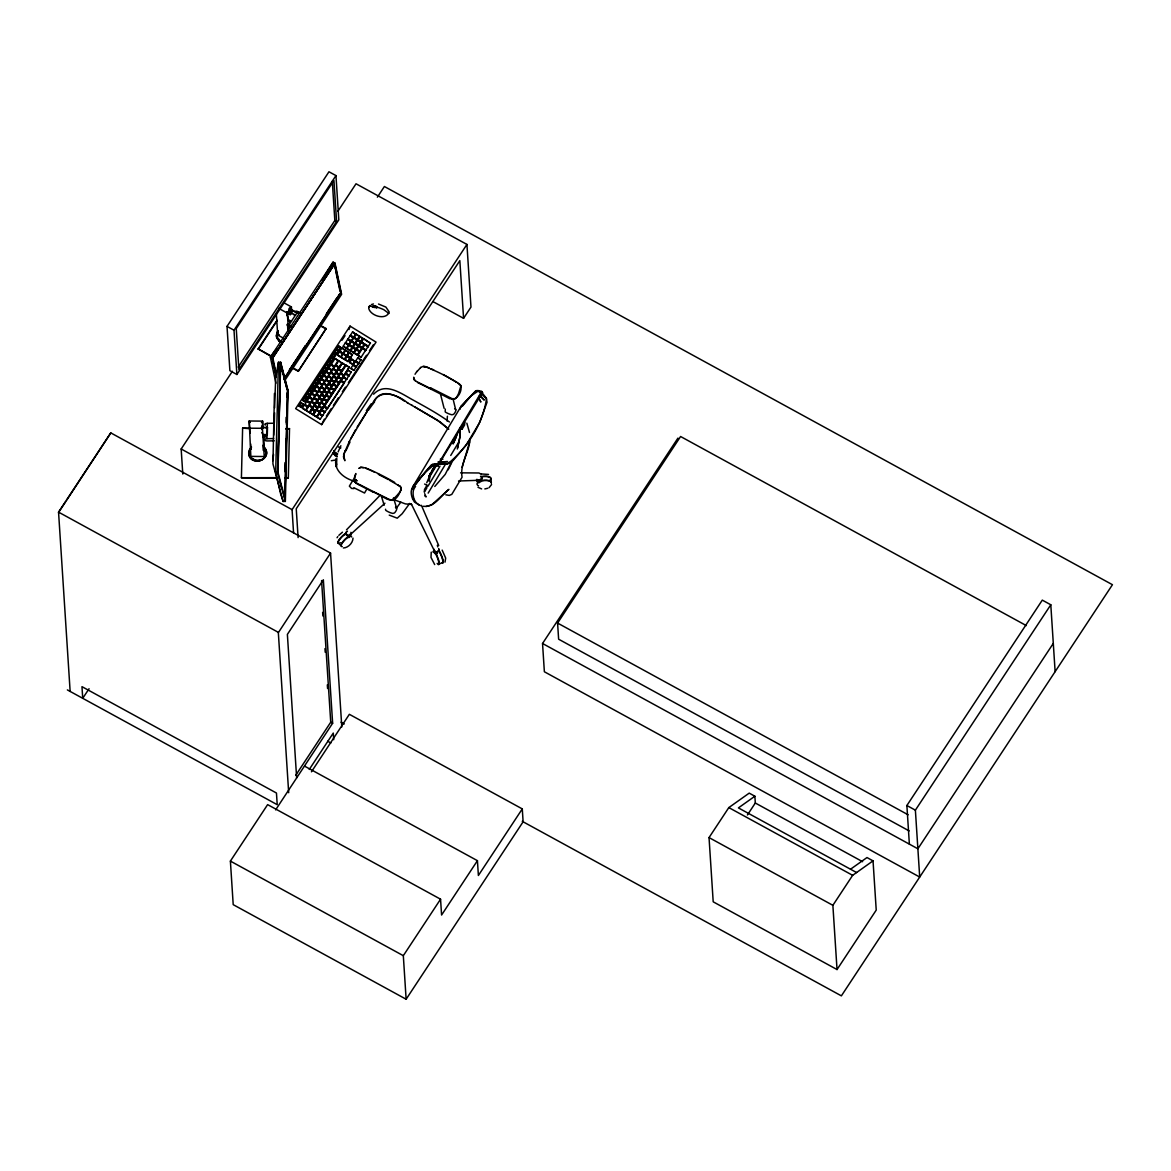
<?xml version="1.0" encoding="UTF-8"?>
<svg xmlns="http://www.w3.org/2000/svg" width="1171" height="1171" viewBox="0 0 1171 1171"><rect width="100%" height="100%" fill="white"/><g stroke="black" fill="none" stroke-linecap="round" stroke-linejoin="round"><path stroke-width="1.5" d="M336.004 458.637C333.515 469.586 343.22 477.724 352.676 480.681M491.571 484.531L489.097 487.648M275.302 470.522L280.645 493.942L283.133 501.466L285.358 501.422L288.11 390.88L280.659 362.22L278.435 362.263L275.697 377.633L274.614 407.889M277.498 478.105L241.416 477.724L242.617 428.147L262.421 428.293L264.251 456.529L250.843 456.383L249.189 420.989L262.597 421.121L263.051 428.176M261.762 432.509L262.816 434.558L267.295 434.602L267.471 427.444L263.007 427.4L261.836 429.435M274.219 440.808L267.559 440.94A2.796 1.112 1.4 0 1 264.485 439.886A2.796 1.112 1.4 0 1 266.973 438.701L267.354 423.346L274.014 423.214L273.721 435.158M283.133 501.466L272.931 463.862L274.438 393.456M274.351 422.687L274.6 412.792M278.435 362.263L275.683 472.806L277.893 472.762L280.659 362.22M280.689 362.805L277.512 472.542L285.358 501.422M280.733 363.391L287.583 389.723L284.86 498.626L278.01 472.308L280.293 363.405M284.641 489.566L284.743 485.936M285.139 469.6L285.329 462.34M286.324 422.409L286.456 416.964L286.324 424.253M286.954 396.998L287.041 393.368M284.685 490.078L284.773 486.433M285.139 471.796L285.373 462.647M285.87 442.536L285.958 438.876M287.012 396.823L287.1 393.163M284.904 499.227L287.642 389.489M284.714 478.178L288.315 478.222L289.515 428.645L285.914 428.601M352.998 538.089C352.998 542.905 348.153 547.823 343.366 547.984M433.856 549.097C433.065 553.093 440.311 552.566 438.715 548.716M434.221 552.375L434.865 550.838M477.08 480.608L477.534 482.174L479.144 482.774M481.749 478.251L479.422 480.798L476.831 479.32M272.755 460.774L273.56 454.524M460.218 409.103L460.262 408.591A61.829 19.102 30.3 0 1 461.886 405.239L475.602 390.968A12.442 3.85 30.3 0 1 481.779 391.465L482.525 392.505L437.705 465.941A10.407 4.391 31.6 0 0 433.05 466.131L432.802 466.307M447.029 421.048L447.41 416.232M427.005 485.262L426.771 488.073L424.312 492.171L424.546 489.361L427.005 485.262L424.605 484.033M462.091 429.186L462.311 426.361L464.77 422.263L464.55 425.088L462.091 429.186L459.691 427.957M337.38 454.363L335.301 453.426A2.298 2.108 4.9 0 1 334.379 452.504A2.43 2.225 4.9 0 1 334.262 450.879M429.113 481.398L430.196 475.236L429.684 476.743M469.908 439.184C469.469 452.343 459.632 464.009 462.077 477.197L451.801 494.367L449.254 495.421L445.814 494.806M481.632 478.588L480.871 480.505L484.56 480.227A7.26 2.869 -6.1 0 1 491.337 482.584L490.956 478.924A7.26 2.869 -6.1 0 0 483.974 476.568L480.491 476.831M248.72 453.221L251.472 447.19M250.389 448.903L249.145 452.782L250.199 456.866L255.263 460.54L261.704 459.647L259.64 460.408M276.561 335.448L277.849 331.086M264.104 447.337C274.834 458.886 249.042 468.18 248.706 452.957M369.26 306.407L368.719 308.397C370.636 316.097 386.328 320.678 389.196 311.954L385.888 307.08L378.511 304.021M457.612 447.995L459.91 436.739L459.72 428.381M456.266 436.768L453.075 443.941L457.305 434.382M469.659 441.804L462.062 467.375M372.92 491.849C386.167 497.119 394.071 508.8 401.185 489.097L400.248 486.521L397.833 484.882M457.305 449.02L459.837 437.515L459.998 429.157M336.223 460.364L336.399 466.907L336.824 458.549M321.644 424.634L376.052 342.108L350.041 326.094L295.634 408.635L321.644 424.634L324.338 419.145M349.031 329.563L350.041 326.094M334.335 450.981L334.262 452.987M299.147 406.191L301.313 402.736L303.113 404.215L301.035 407.362L299.147 406.191L301.313 402.736M302.879 400.541L304.987 397.159L306.787 398.638L304.767 401.697L302.879 400.541L304.987 397.159M301.035 407.362L303.216 403.907M305.221 396.984L307.329 393.617L309.129 395.095L307.109 398.155L305.221 396.984L307.329 393.617M302.396 408.196L305.543 410.128L302.396 408.196L304.562 404.742L307.607 406.981L304.562 404.742M304.767 401.697L306.89 398.33M307.563 393.427L309.671 390.06L311.471 391.538L309.451 394.598L307.563 393.427L309.671 390.06M304.797 404.551L307.944 406.483L304.797 404.551L306.963 401.097L310.008 403.336L306.963 401.097M307.109 398.155L309.232 394.773M309.905 389.884L312.013 386.503L313.813 387.982L311.793 391.055L309.905 389.884L312.013 386.503M307.197 400.906L310.344 402.839L307.197 400.906L309.364 397.452L312.408 399.706L309.364 397.452M309.451 394.598L311.574 391.231M312.569 385.845L314.677 382.463L316.477 383.942L314.457 387.001L312.569 385.845L314.677 382.463M309.598 397.262L312.745 399.194L309.598 397.262L311.764 393.807L314.809 396.061L311.764 393.807M311.793 391.055L313.916 387.674M306.085 410.465L309.217 412.397L306.085 410.465L309.246 405.503L312.291 407.742L309.246 405.503M314.911 382.288L317.019 378.921L318.819 380.399L316.799 383.459L314.911 382.288L317.019 378.921M311.998 393.617L315.145 395.549L311.998 393.617L314.165 390.163L317.209 392.417L314.165 390.163M314.457 387.001L316.58 383.634M317.253 378.731L319.361 375.364L321.161 376.842L319.141 379.902L317.253 378.731L319.361 375.364M309.481 405.312L312.613 407.245L309.481 405.312L311.647 401.858L314.692 404.097L311.647 401.858M314.399 389.972L317.546 391.919L314.399 389.972L316.565 386.532L319.61 388.772M316.799 383.459L318.922 380.077M319.581 375.188L321.703 371.807L323.503 373.286L321.483 376.359L319.581 375.188L321.703 371.807M311.881 401.668L315.014 403.6L311.881 401.668L314.048 398.213L317.092 400.453L314.048 398.213M316.565 386.532L318.571 388.128M316.799 386.342L319.946 388.274L316.799 386.342L318.966 382.888L322.01 385.127L318.966 382.888M319.141 379.902L321.264 376.535M322.259 371.148L324.367 367.767L326.167 369.246L324.147 372.305L322.259 371.148L324.367 367.767M314.282 398.023L317.414 399.955L314.282 398.023L316.448 394.568L319.493 396.823L316.448 394.568M309.759 412.719L311.925 409.279L314.97 411.519L312.906 414.666L309.759 412.719L311.925 409.279M319.2 382.697L322.347 384.63L319.2 382.697L321.366 379.243L324.411 381.483L321.366 379.243M321.483 376.359L323.606 372.978M324.587 367.592L326.709 364.225L328.509 365.703L326.489 368.763L324.587 367.592L326.709 364.225M316.682 394.378L319.829 396.31L316.682 394.378L318.849 390.924L321.893 393.178L318.849 390.924M312.159 409.089L314.326 405.634L317.37 407.874L315.306 411.021L312.159 409.089L314.326 405.634M321.601 379.053L324.748 380.985L321.601 379.053L323.781 375.598L326.826 377.852L323.781 375.598M324.147 372.305L326.27 368.938M326.929 364.035L329.051 360.668L330.851 362.146L328.831 365.206L326.929 364.035L329.051 360.668M314.56 405.444L316.741 401.99L319.771 404.229L317.707 407.376L314.56 405.444L316.741 401.99M319.083 390.733L322.23 392.666L319.083 390.733L321.249 387.279L324.294 389.533L321.249 387.279M324.016 375.408L327.148 377.34L324.016 375.408L326.182 371.954L329.227 374.208L326.182 371.954M326.489 368.763L328.612 365.381M329.271 360.492L331.393 357.111L333.193 358.589L331.173 361.649L329.271 360.492L331.393 357.111M312.906 414.666L315.072 411.211M316.96 401.799L319.141 398.345L322.186 400.599L320.107 403.732L316.96 401.799L319.141 398.345M321.483 387.089L324.63 389.021L321.483 387.089L323.65 383.649L326.694 385.888L323.65 383.649M326.416 371.763L329.549 373.695L326.416 371.763L328.583 368.309L331.627 370.563L328.583 368.309M328.831 365.206L330.954 361.839M313.447 414.988L316.594 416.92L313.447 414.988L316.609 410.026L319.756 411.958L316.594 416.92M331.935 356.452L334.057 353.071L335.857 354.55L333.837 357.609L331.935 356.452L334.057 353.071M315.306 411.021L317.473 407.567M319.376 398.155L321.542 394.7L324.587 396.954L322.508 400.087L319.376 398.155L321.542 394.7M323.884 383.459L327.031 385.391L323.884 383.459L326.05 380.004L329.095 382.244L326.05 380.004M328.817 368.118L331.949 370.065L328.817 368.118L330.983 364.679L334.028 366.918L330.983 364.679M331.173 361.649L333.296 358.282M334.277 352.895L336.399 349.529L338.199 351.007L336.179 354.066L334.277 352.895L336.399 349.529M316.609 410.026L319.654 412.28M316.843 409.835L319.99 411.768L316.843 409.835L319.01 406.396L322.157 408.328L319.99 411.768M317.707 407.376L319.873 403.922M321.776 394.51L323.943 391.055L326.987 393.31L324.909 396.442L321.776 394.51L323.943 391.055M326.285 379.814L329.432 381.746L326.285 379.814L328.451 376.359L331.495 378.599L328.451 376.359M331.217 364.488L334.35 366.421L331.217 364.488L335.082 358.458L338.126 360.697L335.082 358.458M333.837 357.609L335.96 354.242M336.619 349.339L338.741 345.972L340.541 347.45L338.521 350.51L336.619 349.339L338.741 345.972M319.01 406.396L322.054 408.635M319.244 406.191L322.391 408.137L319.244 406.191L321.41 402.751L324.557 404.683L322.391 408.137M320.107 403.732L322.274 400.277M324.177 390.865L326.343 387.425L329.388 389.665L327.309 392.797L324.177 390.865L326.343 387.425M328.685 376.169L331.832 378.101L328.685 376.169L330.851 372.715L333.896 374.969L330.851 372.715M336.179 354.066L338.302 350.685M321.41 402.751L324.455 404.99M317.136 417.257L320.269 419.189L317.136 417.257L319.302 413.802L322.347 416.056L319.302 413.802M321.644 402.561L324.791 404.493L321.644 402.561L323.811 399.106L326.958 401.038L324.791 404.493M322.508 400.087L324.674 396.632M326.577 387.235L328.744 383.781L331.788 386.02L329.71 389.167L326.577 387.235L328.744 383.781M331.086 372.524L334.233 374.457L331.086 372.524L333.252 369.07L336.297 371.324L333.252 369.07M338.521 350.51L340.644 347.143M337.424 355.062L340.571 356.994L337.424 355.062L339.59 351.607L342.635 353.862L339.59 351.607M323.811 399.106L326.855 401.346M319.537 413.612L322.669 415.544L319.537 413.612L321.703 410.172L324.748 412.412L321.703 410.172M324.045 398.916L327.192 400.848L324.045 398.916L326.211 395.461L329.358 397.393L327.192 400.848M324.909 396.442L327.075 393.002M328.978 383.59L331.144 380.136L334.189 382.375L332.11 385.522L328.978 383.59L331.144 380.136M333.486 368.88L336.633 370.812L333.486 368.88L335.653 365.425L338.697 367.679L335.653 365.425M339.824 351.417L342.971 353.349L339.824 351.417L341.991 347.977L345.035 350.217L341.991 347.977M326.211 395.461L329.256 397.701M326.446 395.271L329.593 397.203L326.446 395.271L328.612 391.817L331.759 393.749L329.593 397.203M321.937 409.982L325.07 411.914L321.937 409.982L340.893 380.926L344.289 382.771M327.309 392.797L329.475 389.358M331.378 379.946L333.545 376.491L336.589 378.745L334.525 381.878L331.378 379.946L333.545 376.491M335.887 365.235L339.034 367.167L335.887 365.235L338.756 360.727L341.8 362.966M340.893 380.926L324.338 406.044L324.001 406.835L327.148 408.767L324.104 406.527M328.612 391.817L331.656 394.071M328.846 391.626L331.993 393.558L328.846 391.626L331.012 388.172L334.159 390.104L331.993 393.558M329.71 389.167L331.891 385.713M333.779 376.301L335.945 372.846L338.99 375.101L336.926 378.233L333.779 376.301L335.945 372.846M338.756 360.727L340.761 362.322M343.22 346.265L346.367 348.211L343.22 346.265L345.386 342.825L348.431 345.064L345.386 342.825M331.012 388.172L334.057 390.426M331.247 387.982L334.394 389.914L331.247 387.982L333.428 384.527L336.56 386.474L334.394 389.914M332.11 385.522L334.291 382.068M336.179 372.656L338.346 369.202L341.39 371.456L339.327 374.588L336.179 372.656L338.346 369.202M341.112 357.331L344.245 359.263L341.112 357.331L343.279 353.876L346.323 356.13L343.279 353.876M345.621 342.635L348.768 344.567L345.621 342.635L347.787 339.18L350.832 341.42L347.787 339.18M333.428 384.527L336.458 386.781M333.647 384.337L336.794 386.284L333.647 384.337L335.828 380.897L338.961 382.829L336.794 386.284M334.525 381.878L336.692 378.423M338.58 369.011L342.444 362.995L345.489 365.235L341.727 370.944L338.58 369.011L342.444 362.995M343.513 353.686L346.645 355.618L343.513 353.686L345.679 350.231L348.724 352.486L345.679 350.231M348.021 338.99L351.168 340.922L348.021 338.99L350.188 335.535L353.232 337.775L350.188 335.535M335.828 380.897L338.873 383.137M336.062 380.707L339.195 382.639L336.062 380.707L338.229 377.252L341.361 379.184L339.195 382.639M336.926 378.233L339.092 374.779M327.499 408.357L346.455 379.316L343.308 377.384L341.244 380.516L344.391 382.463L344.054 383.254L327.499 408.357L324.235 406.352M350.422 335.345L353.569 337.277L350.422 335.345L352.588 331.891L355.633 334.145L352.588 331.891M346.909 348.534L350.041 350.466L346.909 348.534L349.075 345.079L352.12 347.333L349.075 345.079M338.229 377.252L341.273 379.492M338.463 377.062L341.595 378.994L338.463 377.062L340.629 373.608L343.762 375.54L341.595 378.994M339.327 374.588L341.493 371.134M344.786 359.599L346.953 356.145L349.997 358.399L347.933 361.532L344.786 359.599L346.953 356.145M349.309 344.889L352.442 346.836L349.309 344.889L351.476 341.449L354.52 343.689L351.476 341.449M340.629 373.608L343.674 375.847M340.863 373.417L343.996 375.349L340.863 373.417L346.133 365.25L349.28 367.196L343.996 375.349M341.727 370.944L345.591 364.928M347.187 355.955L349.353 352.5L352.398 354.754L350.334 357.887L347.187 355.955L349.353 352.5M351.71 341.259L354.842 343.191L351.71 341.259L353.876 337.804L356.921 340.044L353.876 337.804M354.11 337.614L357.257 339.546L354.11 337.614L356.277 334.159L359.321 336.399L356.277 334.159M350.583 350.802L352.749 347.348L355.794 349.602L353.73 352.734L350.583 350.802L352.749 347.348M346.133 365.25L349.178 367.504M347.933 361.532L350.1 358.077M343.308 377.384L346.455 379.316M343.542 377.194L346.689 379.126L343.542 377.194L345.708 373.739L348.753 375.993L345.708 373.739M352.983 347.158L355.15 343.718L358.194 345.957L356.13 349.09L352.983 347.158L355.15 343.718M350.334 357.887L352.5 354.432M345.943 373.549L349.09 375.481L345.943 373.549L348.109 370.095L351.154 372.349L348.109 370.095M355.384 343.513L357.565 340.073L360.609 342.313L358.531 345.46L355.384 343.513L357.565 340.073M349.558 362.527L351.724 359.087L354.769 361.327L352.705 364.474L349.558 362.527L351.724 359.087M353.73 352.734L355.896 349.28M357.799 339.883L359.965 336.428L363.01 338.668L360.931 341.815L357.799 339.883L359.965 336.428M354.271 353.071L357.418 355.003L354.271 353.071L356.438 349.617L359.585 351.549L357.418 355.003M356.13 349.09L358.297 345.65M356.438 349.617L359.482 351.871M356.672 349.426L359.819 351.359L356.672 349.426L358.838 345.972L361.985 347.904L359.819 351.359M350.846 368.441L353.979 370.373L350.846 368.441L353.013 364.986L356.057 367.24L353.013 364.986M352.705 364.474L354.872 361.019M358.531 345.46L360.697 342.005M353.247 364.796L356.379 366.728L353.247 364.796L355.413 361.341L358.458 363.596L355.413 361.341M360.931 341.815L363.098 338.36M364.283 344.581L361.239 342.342L364.283 344.581L362.22 347.714L360.126 346.426M361.473 342.152L368.309 346.338L361.473 342.152L363.639 338.697L370.373 343.205L363.639 338.697M355.647 361.151L358.78 363.098L355.647 361.151L357.814 357.711L360.858 359.951L357.814 357.711M357.96 355.34L361.092 357.272L357.96 355.34L362.527 348.241L365.572 350.495L362.527 348.241M362.22 347.714L364.386 344.274M362.761 348.05L365.894 349.983L362.761 348.05L364.928 344.596L367.972 346.85L364.928 344.596M346.499 529.819L379.302 496.109M376.799 307.944L375.481 305.894L372.846 306.275M334.291 450.615L334.716 453.367L337.687 453.88M445.287 409.06L445.214 411.958A21.561 18.575 -14.3 0 0 451.933 414.783L453.528 414.358A9.046 7.802 -14.3 0 0 455.87 410.509L452.943 398.477M431.235 552.156L431.001 557.425L434.69 564.583M345.05 450.747L343.44 456.822L344.874 460.715L343.601 454.685L349.368 441.438M372.422 307.285C374.208 306.29 376.564 306.875 377.574 307.358M412.09 489.288L420.287 477.973M480.652 481.925L479.978 479.495M426.727 482.774L428.908 477.68M434.778 486.477L445.2 474.401L451.816 461.433M338.097 451.947L340.893 445.727M428.879 476.67L430.401 473.216M431.104 472.381L429.347 476.187L432.421 469.908M434.661 466.468L432.889 470.274L435.392 465.253M278.215 331.115L277.234 337.189L281.069 341.961L279.342 340.702M250.389 449.093L249.482 450.776M264.895 457.012L263.504 458.608L266.124 453.148L263.768 447.439M448.186 469.82L451.874 462.252M349.148 441.891L355.677 429.611M429.01 476.363L430.884 473.011M350.627 438.935L367.313 411.08M431.689 471.123L432.172 470.259M435.407 466.087L434.69 467.317M322.054 280.118L333.076 262.128L334.979 263.094L341.625 294.316L284.89 380.355M431.85 472.015L431.148 473.23L433.943 467.288M366.318 489.946L364.547 493.02L353.935 487.751M376.228 307.534C376.872 303.362 368.323 307.607 376.315 307.563M445.009 562.139L445.683 558.099L442.17 550.107M357.111 427.152L368.031 410.055M353.057 479.993L349.368 486.155L351.622 488.439L354.066 488.57M412.836 486.755L461.125 406.235M431.821 471.445L435.583 465.18M429.786 476.568L436.154 465.956M419.247 504.891L414.505 502.081L412.646 498.919A61.609 22.556 30.9 0 1 411.211 491.6L411.504 489.888A61.829 26.084 31.6 0 1 413.831 485.38L431.118 465.15A12.442 5.255 31.6 0 1 437.734 464.902L481.779 391.465M428 486.155L439.989 466.16M428.162 493.108L445.097 464.872M450.733 455.46L459.208 441.35M415.778 484.033L425.351 472.206L435.041 463.994L447.82 463.848C467.405 447.717 482.73 424.034 486.521 398.755L478.368 390.982L471.284 395.666L462.252 406.322M415.032 374.252L416.978 371.251M70.143 691.432L58.55 512.137L110.791 432.889L330.559 553.093L341.8 726.957M58.565 512.474L65.796 501.51M66.703 500.134L110.791 432.889M227.013 326.387L328.963 171.771L335.96 175.591L338.814 219.87L236.879 374.486L229.882 370.665L227.013 326.387L234.01 330.222L236.879 374.486M234.01 330.222L335.96 175.591M182.793 474.05L181.168 448.991L232.414 371.251M337.936 211.219L356.028 183.774L466.936 244.432L470.976 307.08L463.57 318.336L433.46 301.869M238.152 367.138L334.833 220.499L332.301 181.285M336.589 221.451L238.899 369.626L236.249 328.627L333.94 180.466L336.589 221.451L334.833 220.499M271.028 356.379L258.176 348.914L277.088 320.225M258.206 349.353L277.117 320.678M288.593 332.476L287.334 313.067L291.403 306.904L284.246 302.982M287.949 317.048L287.744 319.332L291.564 321.425A2.796 0.922 33.4 0 0 289.398 320.913A2.796 0.922 33.4 0 0 289.998 322.42M289.574 327.28A2.796 0.922 33.4 0 1 286.939 324.85A2.796 0.922 33.4 0 1 289.047 324.85L297.756 311.632L300.61 313.096M290.188 326.358L288.447 329.007L288.212 325.421M333.076 262.128L270.384 357.228L275.917 383.239M377.369 197.167L384.395 186.511L1112.45 584.71L841.378 995.862L522.251 821.325M283.763 379.492L340.981 292.721L334.789 263.651L272.184 357.843L276.195 375.144M276.341 377.267L272.287 358.194L334.979 263.094M272.55 358.033L334.789 263.651M276.415 374.749L272.828 357.887L334.218 264.002L335.301 269.052M289.515 369.743L305.455 345.562M326.372 313.843L336.34 298.722M289.398 370.168L305.47 345.811M326.548 313.843L339.59 294.053M283.909 379.009L340.702 292.867L334.408 263.446M291.872 367.782L298.283 371.28L326.124 328.568L319.712 325.055M89.055 688.724L82.731 698.311L81.97 686.66L276.458 793.03L277.22 804.682L67.362 689.909M298.283 371.28L326.124 328.568M307.914 391.934L310.93 387.367M314.94 381.278L317.941 376.711M342.02 340.205L345.021 335.653M305.543 410.128L307.71 406.674M307.944 406.483L310.11 403.029M310.344 402.839L312.511 399.384M312.745 399.194L314.911 395.739M315.145 395.549L317.312 392.109M317.546 391.919L319.712 388.465M319.946 388.274L322.113 384.82M322.347 384.63L324.513 381.175M324.748 380.985L326.914 377.53M327.148 377.34L329.314 373.886M329.549 373.695L331.715 370.256M331.949 370.065L334.116 366.611M334.35 366.421L338.214 360.39M340.571 356.994L342.737 353.554M342.971 353.349L345.138 349.909M346.367 348.211L348.534 344.757M348.768 344.567L350.934 341.112M351.168 340.922L353.335 337.468M353.569 337.277L355.735 333.823M309.217 412.397L312.379 407.435M312.613 407.245L314.779 403.79M315.014 403.6L317.195 400.145M317.414 399.955L319.595 396.501M319.829 396.31L321.996 392.856M322.23 392.666L324.396 389.211M324.63 389.021L326.797 385.581M327.031 385.391L329.197 381.936M329.432 381.746L331.598 378.292M331.832 378.101L333.998 374.647M334.233 374.457L336.399 371.002M336.633 370.812L338.8 367.357M339.034 367.167L341.903 362.659M344.245 359.263L346.411 355.808M346.645 355.618L348.812 352.178M350.041 350.466L352.208 347.026M352.442 346.836L354.608 343.381M354.842 343.191L357.023 339.736M357.257 339.546L359.424 336.092M361.239 342.342L359.073 345.782L362.307 347.406M316.682 416.613L319.756 411.958M320.078 411.46L322.157 408.328M322.479 407.815L324.557 404.683M324.894 404.171L326.958 401.038M327.295 400.541L329.358 397.393M329.695 396.896L331.759 393.749M332.096 393.251L334.159 390.104M334.496 389.606L336.56 386.474M336.897 385.962L338.961 382.829M339.297 382.317L341.361 379.184M341.698 378.687L343.762 375.54M344.098 375.042L349.28 367.196M357.506 354.696L359.585 351.549M359.907 351.051L361.985 347.904M320.269 419.189L322.435 415.734M322.669 415.544L324.835 412.104M325.07 411.914L327.251 408.459M346.689 379.126L348.856 375.671M349.09 375.481L351.256 372.027M361.092 357.272L365.674 350.173M365.894 349.983L368.075 346.543M368.309 346.338L370.475 342.898M353.979 370.373L356.145 366.918M356.379 366.728L358.546 363.288M358.78 363.098L360.946 359.643M326.343 416.1L331.364 408.489M333.369 405.444L338.375 397.847M342.386 391.758L345.401 387.191M348.402 382.624L366.464 355.252M369.465 350.685L373.476 344.611M293.57 532.922L292.077 509.648L466.936 244.432M278.332 632.662L330.559 553.093M311.442 771.821L349.353 714.31L522.281 808.898L523.115 821.793L406.132 999.229L233.205 904.656L230.394 861.095L267.632 804.623L440.559 899.196L441.584 915.034L477.431 860.67L304.504 766.097M295.736 775.275L330.734 722.2L321.571 580.567M275.624 809.893L332.637 723.239L323.357 579.791L287.378 634.389L296.644 777.837M309.276 769.449L333.281 733.061L333.706 739.721M909.369 844.13L906.881 805.516L1042.292 600.123L1050.797 604.778L915.385 810.171L919.703 877.05L544.369 671.759L542.539 643.494L677.95 438.1M909.179 830.927L558.626 639.205L557.586 623.074L680.585 436.505L1026.338 625.607M406.132 999.229L403.322 955.682L440.559 899.196M522.281 808.898L478.383 875.484L477.431 860.67M850.527 869.219L866.994 857.553L873.039 860.861L876.23 910.101L837.031 969.544L713.198 901.816L709.041 837.587L728.816 807.595L749.206 793.133L754.871 796.221L755.31 803.013L747.42 814.987M837.031 969.544L832.874 905.315L852.649 875.323L873.039 860.861M1053.3 643.391L917.874 848.785L542.539 643.494M368.997 306.875L369.86 305.558M337.058 537.723L337.804 536.611M396.252 508.39L400.819 502.154M409.689 503.413L402.18 513.718L397.247 518.182L389.226 515.123M372.261 404.171C379.184 387.762 397.145 394.203 407.918 403.117M261.484 422.585L262.597 421.121L262.421 428.293L261.353 427.708M274.351 351.534L270.384 357.228L272.287 358.194M374.193 401.609C380.487 387.952 395.754 394.671 404.654 401.331M461.154 406.761L467.58 399.399M398.257 494.089L392.197 500.368L386.503 498.348M346.353 532.161L347.494 531.166M421.604 476.465L432.319 464.448L446.693 464.184L452.811 460.847L466.117 445.141L479.744 422.35L487.034 402.253L486.287 398.155L482.437 393.222L477.578 390.821L475.792 391.158L468.21 398.755M416.905 371.69L420.799 367.372M336.048 459.954L331.32 460.73M275.2 350.641L276.883 348.87M338.858 535.323L342.43 532.19M373.637 394.188C385.727 381.351 401.785 394.041 413.641 400.336C425.834 407.098 438.144 413.758 449.43 421.984M384.937 503.223L349.705 535.22A2.298 2.108 4.9 0 1 348.46 535.733A2.43 2.225 4.9 0 1 345.767 533.068A2.298 2.108 4.9 0 1 346.411 531.971M420.491 367.665L422.994 366.391M754.871 796.221L738.418 807.902L856.587 872.541M261.719 459.837L263.49 458.432M437.442 553.546L435.758 553.942A1.947 1.771 4.9 0 1 435.173 553.722M249.013 428.147L250.184 427.591M442.916 459.237L440.325 459.149M371.397 304.577L373.447 303.962M487.824 488.248L484.823 488.936M426.127 506.516L431.631 504.906L448.888 489.361C440.94 495.406 434.763 507.687 423.229 506.296M349.221 537.489L347.436 537.401M276.341 313.857L277.717 335.038L279.24 334.672M481.369 473.962L488.527 474.431M458.549 481.003L480.037 480.242A2.298 2.108 4.9 0 0 481.266 479.715A2.43 2.225 4.9 0 0 481.896 477.387M439.359 462.003L447.644 461.608L437.881 462.106M266.973 438.701L273.633 438.569M370.212 306.114L376.52 307.022A16.599 6.104 22 0 1 383.825 309.7L388.918 313.477M460.598 472.835L478.983 472.982L481.296 474.299M249.862 428.674L242.617 428.147M285.944 429.054L289.515 428.645M262.963 436.798L265.949 436.842M277.468 477.651L241.416 477.724M284.685 477.724L288.315 478.222M411.665 504.438L405.429 503.896L392.68 499.241M251.502 458.49L257.444 460.832M424.004 366.333L425.863 366.816M481.618 488.922L477.988 487.282M482.525 392.505L481.867 392.3A10.407 3.22 30.3 0 0 481.296 392.124M338.448 446.971L340.878 447.893M425.146 366.582L428.835 368.001M420.638 505.667C414.695 503.837 412.294 496.489 413.29 490.854A59.897 25.264 31.6 0 1 415.559 486.492M415.807 380.941L413.7 378.994C413.992 373.944 412.851 380.824 415.676 380.912M378.233 474.109L379.345 474.65M429.933 387.894L431.03 388.45M289.047 324.85L291.901 326.299M449.884 398.067C456.822 403.263 465.619 386.796 458.329 383.239M358.941 484.56L354.008 481.164L355.838 473.538L353.847 479.012L354.008 481.164L356.101 483.14M290.847 309.276L298.868 313.667M290.876 309.73L295.692 312.35M319.742 325.509L326.153 329.022M278.742 308.368L289.691 314.414L291.813 313.169L295.619 315.262A2.796 0.922 33.4 0 0 293.599 314.692M277.717 335.038L283.441 338.17M258.176 348.914L272.609 356.804M291.842 367.328L298.254 370.841M906.881 805.516L915.385 810.171M557.586 623.074L908.14 814.796M181.168 448.991L292.077 509.648M755.31 803.013L862.617 861.695M728.816 807.595L852.649 875.323M709.041 837.587L832.874 905.315M58.55 512.137L278.317 632.34L288.681 792.708M341.039 722.214L344.245 723.971M330.734 722.2L332.637 723.239M327.675 741.228L330.851 742.97M230.394 861.095L403.322 955.682M443.253 374.544L456.69 382.2M407.186 402.707L412.221 405.488M411.577 405.122L437.339 420.14L448.786 429.215L440.355 422.116L414.871 406.952M359.863 336.736L363.01 338.668M357.887 339.561L361.034 341.493M357.462 340.38L360.609 342.313M355.486 343.205L358.633 345.138M355.062 344.025L358.194 345.957M359.79 346.938L361.883 348.226M353.086 346.85L356.233 348.782M352.661 347.67L355.794 349.602M350.685 350.495L353.832 352.427M338.639 346.279L340.541 347.45M349.265 352.822L352.398 354.754M336.721 349.031L338.624 350.202M347.289 355.647L350.436 357.579M336.297 349.836L338.199 351.007M346.865 356.467L348.958 357.755M351.622 359.395L354.769 361.327M334.379 352.588L336.282 353.744M344.889 359.292L348.036 361.224M349.661 362.22L352.793 364.152M333.955 353.393L335.857 354.55M332.037 356.13L333.94 357.301M342.342 363.303L345.489 365.235M331.291 357.433L333.193 358.589M329.373 360.17L331.276 361.341M328.949 360.975L330.851 362.146M338.682 368.704L341.815 370.636M338.243 369.524L341.39 371.456M327.031 363.727L328.934 364.898M326.607 364.532L328.509 365.703M336.282 372.349L339.414 374.281M335.843 373.168L338.99 375.101M324.689 367.284L326.592 368.441M324.265 368.089L326.167 369.246M333.881 375.993L337.014 377.926M333.442 376.799L336.589 378.745M340.79 381.248L344.054 383.254M322.347 370.826L324.25 371.997M321.601 372.129L323.503 373.286M331.481 379.638L334.613 381.57M331.042 380.443L334.189 382.375M319.683 374.866L321.586 376.037M319.259 375.671L321.161 376.842M329.08 383.268L332.213 385.2M328.641 384.088L331.788 386.02M317.341 378.423L319.244 379.594M316.917 379.228L318.819 380.399M326.665 386.913L329.812 388.845M326.241 387.733L329.388 389.665M314.999 381.98L316.902 383.137M314.575 382.785L316.477 383.942M324.265 390.558L327.412 392.49M323.84 391.377L326.987 393.31M312.657 385.522L314.56 386.693M311.91 386.825L313.813 387.982M321.864 394.203L325.011 396.135M321.44 395.022L324.587 396.954M309.993 389.562L311.896 390.733M309.568 390.367L311.471 391.538M319.463 397.847L322.611 399.779M319.039 398.652L322.186 400.599M307.651 393.119L309.554 394.29M307.226 393.924L309.129 395.095M317.063 401.492L320.21 403.424M324.338 406.044L327.602 408.05M316.638 402.297L319.771 404.229M305.309 396.676L307.212 397.833M304.884 397.481L306.787 398.638M314.662 405.122L317.809 407.054M314.238 405.942L317.37 407.874M302.967 400.219L304.87 401.39M312.262 408.767L315.409 410.699M301.21 403.058L303.113 404.215M311.837 409.587L314.97 411.519M299.249 405.883L301.137 407.04M309.861 412.412L313.008 414.344M456.309 381.922L461.008 385.596L458.608 393.441A43.869 30.885 -40.2 0 1 456.28 397.818M334.935 455.534L335.404 455.856A1.947 1.771 4.9 0 0 337.189 455.929M279.035 341.259C283.909 344.713 274.57 337.965 276.546 335.169M349.339 534.327L350.319 535.659A1.947 1.771 4.9 0 1 350.1 536.742M424.824 495.889L426.083 496.914L424.678 493.694M479.393 395.608L484.267 400.072L480.725 395.871M385.596 509.224A1.566 1.361 -17 0 0 386.123 510.585A21.561 18.853 -17.1 0 0 392.841 513.425L394.437 512.971A9.046 7.904 -17 0 0 396.749 509.048L396.222 507.687A21.561 18.853 -17 0 0 395.447 507.219M455.812 409.733L455.343 409.177A21.561 18.575 -14.3 0 0 454.699 408.781M263.782 447.615L265.07 449.064M250.316 422.468L249.189 420.989L249.994 433.343M478.793 398.403L480.871 402.034L478.558 397.745M437.734 464.902L438.378 466.131M411.255 503.837L434.426 550.912A2.298 2.108 4.9 0 0 435.378 551.819A2.43 2.225 4.9 0 0 438.92 550.326A2.298 2.108 4.9 0 0 438.774 549.082M421.428 505.316L438.73 545.569M413.173 498.202L414.051 500.412M466.848 423.185L469.498 432.48M287.334 313.067L286.997 312.101L287.217 315.584M334.584 455.051L335.477 452.694A1.947 1.771 4.9 0 1 336.092 452.548M350.905 532.307C352.515 535.615 346.528 537.035 346.06 533.566M393.5 497.865L396.647 508.155M381.526 496.592L384.176 505.257M437.325 545.276L437.808 546.901M280.25 362.82L283.294 374.486M284.158 377.823L287.202 389.504M281.655 368.675L287.144 389.738M279.854 481.091L281.684 488.102M440.559 394.437L444.102 408.313M336.018 272.433L339.971 290.994M336.604 464.799L336.092 461.901M355.033 480.066L355.237 481.325M1050.797 604.778L1055.13 671.671M463.57 318.336L459.837 260.621L296.234 508.756L298.107 537.606M322.64 612.345L322.874 615.975M324.982 648.617L325.216 652.232M327.324 684.874L327.558 688.504M291.857 313.96L291.403 306.904L289.896 307.71L290.349 314.648M289.72 309.349L290.071 314.721M289.032 308.427L289.369 313.813M287.407 312.862L287.642 316.448M287.89 326.006L288.11 329.475M286.705 311.954L286.939 315.541M287.627 326.299L287.861 329.885M263.621 437.003L264.426 449.357L263.285 450.367L262.948 445.17M261.704 426.054L261.938 429.537M259.757 460.993L257.444 461.242M250.682 443.926L251.018 449.225M335.857 461.33L335.887 463.921L335.857 460.569M265.378 425.088A2.796 1.112 1.4 0 1 267.354 423.346M264.09 447.146A8.944 8.182 -3.7 0 1 263.812 458.725A8.944 8.182 -3.7 0 1 251.165 458.593A8.944 8.182 -3.7 0 1 251.458 447.015M265.085 427.986A2.796 1.112 1.4 0 1 267.471 427.444M265.436 436.505A2.796 1.112 1.4 0 1 264.763 435.275A2.796 1.112 1.4 0 1 267.295 434.602M295.795 311.998A2.796 0.922 33.4 0 1 297.756 311.632M280.82 342.137A8.944 8.182 -3.7 0 1 277.834 330.91M366.347 410.67A215.654 169.136 -31.2 0 1 371.309 403.717M368.426 410.231A215.918 170.512 -30.7 0 1 374.588 401.814M345.884 450.894A211.57 164.189 -28.1 0 1 349.997 442.082M425.878 366.713A145.131 115.007 40.7 0 1 429.406 368.104M430.855 368.689A145.131 115.007 40.7 0 1 433.753 369.934M417.476 382.478A155.201 11.359 27.4 0 1 450.03 398.843M456.207 397.789A3.337 3.176 13.4 0 1 451.83 398.93M430.152 368.733A146.843 117.524 41.4 0 1 456.222 382.097M430.211 387.674A156.416 9.631 27.2 0 1 451.728 398.506M416.774 381.687A156.914 9.5 27.2 0 1 430.562 388.509M372.715 491.908A145.131 24.752 24.9 0 1 355.794 483.155M364.869 467.624A155.201 96.944 35.4 0 1 371.763 470.581M373.315 471.284A155.201 96.944 35.4 0 1 394.686 482.423M400.994 490.02A43.869 29.465 -34.2 0 1 398.33 494.118M399.677 485.921A3.337 3.001 18.5 0 1 400.906 490.005M386.767 498.114A146.843 27.035 24.6 0 1 359.512 484.487M379.287 474.914A156.416 99.096 35.8 0 1 388.333 479.612M389.592 480.315A156.416 99.096 35.8 0 1 399.56 486.155M365.176 468.063A156.914 99.535 35.8 0 1 369.304 469.805M370.563 470.347A156.914 99.535 35.8 0 1 374.339 472.045M340.41 542.7A7.26 1.961 -45.5 0 1 338.726 540.285A7.26 1.961 -45.5 0 1 346.455 533.01M342.269 546.535A7.26 1.961 -45.5 0 1 344.786 540.007A7.26 1.961 -45.5 0 1 351.549 536.962M480.754 476.129A2.43 2.225 4.9 0 1 481.705 477.007M432.992 552.068A7.26 1.405 68.1 0 1 435.641 553.883A7.26 1.405 68.1 0 1 438.905 562.739A7.26 1.405 68.1 0 1 437.164 563.339M434.719 553.385A1.947 1.771 4.9 0 1 434.368 552.888M438.686 550.194A7.26 1.405 68.1 0 1 442.697 558.772A7.26 1.405 68.1 0 1 442.36 562.68M478.573 485.804A7.26 2.869 -6.1 0 1 477.446 485.16M476.919 484.223A7.26 2.869 -6.1 0 1 484.516 480.564A7.26 2.869 -6.1 0 1 491.308 483.213M481.662 476.553A7.26 2.869 -6.1 0 1 489.244 476.787A7.26 2.869 -6.1 0 1 490.151 479.847M478.119 481.471A7.26 2.869 -6.1 0 1 476.465 479.89M335.901 454.963A7.26 2.679 30.3 0 1 333.823 454.275M332.974 452.914A7.26 2.679 30.3 0 1 336.985 457.012M438.759 550.531L437.369 552.053L435.188 551.965L436.666 555.083A7.26 1.405 68.1 0 1 439.33 563.939L442.989 562.461A7.26 1.405 68.1 0 0 440.237 553.459L438.788 550.516M359.102 468.283L360.756 467.302L363.669 467.639L360.756 467.302L359.102 468.283M343.542 535.396L343.396 535.513A7.26 1.961 -45.5 0 0 338.024 542.802L340.776 545.51A7.26 1.961 -45.5 0 1 346.294 538.104L348.841 535.937L346.777 535.176L346.118 533.259L343.542 535.396M423.404 366.523L425.205 366.86L423.404 366.523M356.877 480.798L355.442 479.539L356.877 480.798"/></g></svg>
